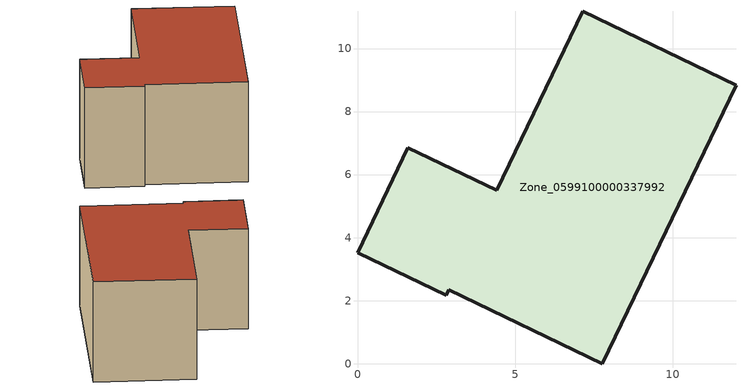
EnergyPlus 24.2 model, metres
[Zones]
Zone_0599100000337992
 floor ground (C_G): 1.6,6.85 4.42,5.5 7.15,11.18 12.01,8.83 7.76,0 2.9,2.34 2.82,2.17 0,3.52 z4.41
 wall outside (C_F): 4.42,5.5 1.6,6.85 0,3.52 2.82,2.17 2.9,2.34 7.76,0 12.01,8.83 7.15,11.18 4.42,5.5 z4.41:10.09
 roof outside (C_R): 7.76,0 12.01,8.83 7.15,11.18 4.42,5.5 1.6,6.85 0,3.52 2.82,2.17 2.9,2.34 z10.09
[BUILDING]
Pand.0599100000337992: North Axis=0; Terrain=City; Loads Convergence Tolerance Value=0.04; Temperature Convergence Tolerance Value=0.4; Solar Distribution=FullExterior; Maximum Number of Warmup Days=25; Minimum Number of Warmup Days=1
[Site:Location]
Rotterdam.The.Hague.AP_ZH_NLD Design_Conditions: Latitude=51.96; Longitude=4.45; Time Zone=1; Elevation=-4.5
[SITE:GROUNDTEMPERATURE:BUILDINGSURFACE]
18, 18, 18, 18, 18, 18, 18, 18, 18, 18, 18, 18
[MATERIAL] Thermal Absorptance=0.9; Solar Absorptance=0.7; Visible Absorptance=0.7
Name | Roughness | Thickness | Conductivity | Density | Specific Heat
G.TI.1975-1991 | MediumSmooth | 0.15 | 0.288461 | 540 | 1210
F.TI.1975-1991 | Rough | 0.3 | 0.230769 | 1920 | 840
R.TI.1975-1991 | MediumRough | 0.2 | 0.153846 | 1500 | 1000
[CONSTRUCTION]
C_G: G.TI.1975-1991
C_F: F.TI.1975-1991
C_R: R.TI.1975-1991
[ZONE]
Zone_0599100000337992: Type=1; Multiplier=1; Ceiling Height=Autocalculate; Volume=Autocalculate; Floor Area=autocalculate; Part of Total Floor Area=Yes
[ZONEINFILTRATION:DESIGNFLOWRATE]
Infil_Zone_0599100000337992: Zone or ZoneList or Space or SpaceList=Zone_0599100000337992; Schedule=AlwaysOn; Design Flow Rate Calculation Method=Flow/Area; Flow Rate per Floor Area=0.003; Constant Term Coefficient=1; Temperature Term Coefficient=0; Velocity Term Coefficient=0; Velocity Squared Term Coefficient=0
[HVACTEMPLATE:ZONE:IDEALLOADSAIRSYSTEM]
Zone_0599100000337992: Maximum Heating Supply Air Temperature=50; Minimum Cooling Supply Air Temperature=13; Maximum Heating Supply Air Humidity Ratio=0.0156; Minimum Cooling Supply Air Humidity Ratio=0.0077; Heating Limit=NoLimit; Cooling Limit=NoLimit; Dehumidification Control Type=ConstantSensibleHeatRatio; Cooling Sensible Heat Ratio=0.7; Dehumidification Setpoint=60; Humidification Control Type=None; Humidification Setpoint=30; Outdoor Air Method=None; Outdoor Air Flow Rate per Person=0.00944; Outdoor Air Flow Rate per Zone Floor Area=0; Outdoor Air Flow Rate per Zone=0; Demand Controlled Ventilation Type=None; Outdoor Air Economizer Type=NoEconomizer; Heat Recovery Type=None; Sensible Heat Recovery Effectiveness=0.7; Latent Heat Recovery Effectiveness=0.65
[ZONECONTROL:THERMOSTAT]
ThermostatControl_Zone_0599100000337992: Zone or ZoneList=Zone_0599100000337992; Control Type Schedule=DualSetpointControlType; Control 1=Thermostat_Zone_0599100000337992; Temperature Difference Between Cutout And Setpoint=0
[THERMOSTATSETPOINT:DUALSETPOINT]
Thermostat_Zone_0599100000337992: Heating Setpoint Temperature Schedule=HeatingSetpoint_Zone_0599100000337992; Cooling Setpoint Temperature Schedule=CoolingSetpoint_Zone_0599100000337992
[SCHEDULE:COMPACT]
HeatingSetpoint_Zone_0599100000337992: Through: 12/31, For: AllDays, Until: 24:00, 21
CoolingSetpoint_Zone_0599100000337992: Through: 12/31, For: AllDays, Until: 24:00, 24
DualSetpointControlType: Through: 12/31, For: AllDays, Until: 24:00, 4
AlwaysOn: Through: 12/31, For: AllDays, Until: 24:00, 1
